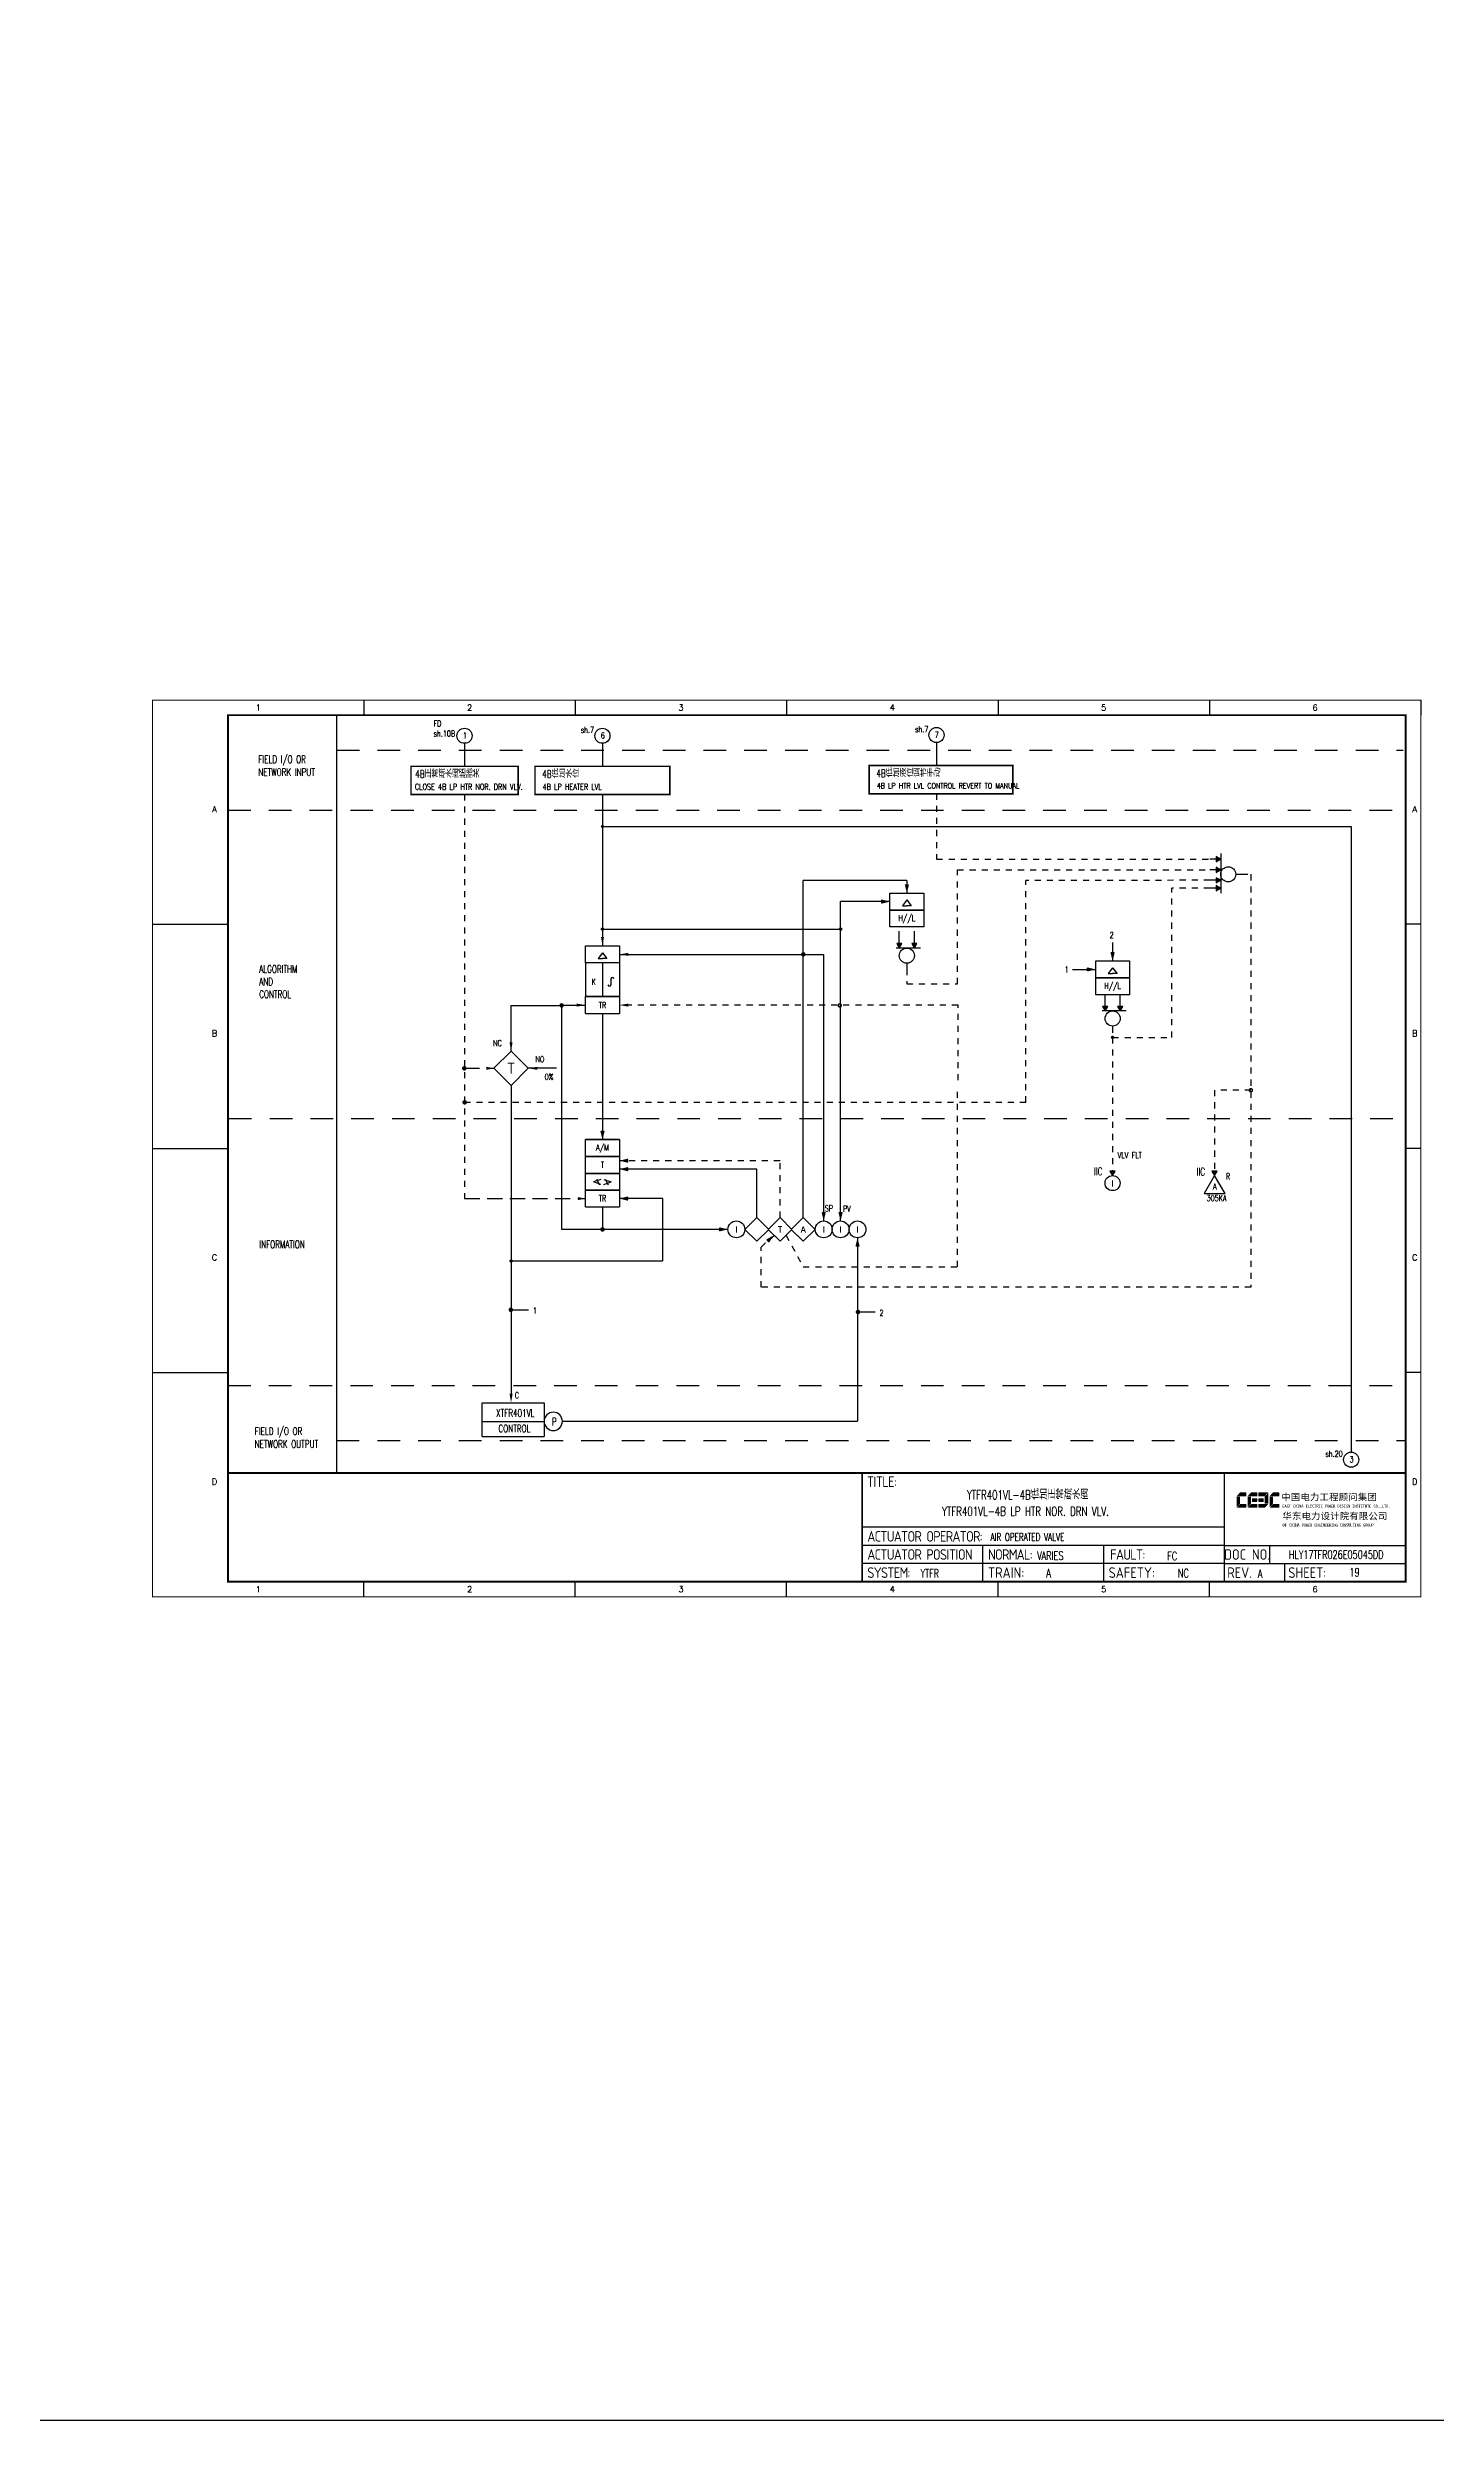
# Model space of a CAD drawing. Header units: millimetres. Extents: x 5560 to 16471, y 4607 to 8234.
# Drawn here: x 9218 to 9678, y 4607 to 5393 of the extents above; entities that cross this region are included whole.
import ezdxf
from ezdxf.enums import TextEntityAlignment as Align

# ---------------------------------------------------------------- set-up
doc = ezdxf.new("R2010")
doc.units = ezdxf.units.MM
for name, pattern in [('D2', [6, 2, -2, 2]), ('DASHED', [0.75, 0.5, -0.25]), ('JIS_02_0.7', [1.35, 0.75, -0.6])]:
    doc.linetypes.add(name, pattern=pattern)
for name, color, linetype in [('ALARM', 4, 'Continuous'), ('BLOCK', 7, 'Continuous'), ('BORDER', 1, 'Continuous'), ('DASH_2', 6, 'D2'), ('INSTRUMENT', 4, 'Continuous'), ('LINE_2', 6, 'Continuous'), ('MLINE', 6, 'Continuous'), ('TEXT', 7, 'Continuous'), ('TITLE', 1, 'Continuous'), ('TK', 7, 'Continuous'), ('图框_外框线', 7, 'Continuous'), ('图框_标题栏文字', 6, 'Continuous')]:
    doc.layers.add(name, color=color, linetype=linetype)
doc.styles.add('ecepdi', font='simhei.ttf', dxfattribs={"width": 0.9})
doc.styles.get("Standard").update_dxf_attribs({"font": 'romans.shx', "width": 0.7, "bigfont": '@0hztxta.shx'})
doc.styles.add('工程字', font='gbenor.shx', dxfattribs={"bigfont": 'gbcbig.shx'})

# ---------------------------------------------------------------- blocks, each defined once
blk = doc.blocks.new('USR16')
at = {"layer": 'MLINE', "color": 255}
blk.add_lwpolyline([(0, 0, 0, 2, 0), (0, 4, 1, 1, 0)], format="xyseb", dxfattribs=at)
blk = doc.blocks.new('*X86')
at = {"color": 0}
for p, q in [((207.5, 342.2), (207.6, 342.2)), ((207.5, 342), (207.5, 342)), ((207.5, 341.9), (207.5, 341.9)), ((207.6, 342.3), (207.7, 342.4)), ((207.6, 341.8), (207.9, 342.1)), ((207.6, 342), (207.7, 342.1)), ((207.6, 342.1), (207.6, 342.1)), ((207.6, 341.8), (207.6, 341.8)), ((207.6, 341.7), (207.6, 341.7)), ((207.7, 341.6), (207.9, 341.8)), ((207.7, 341.8), (207.8, 341.8)), ((207.8, 342.4), (207.8, 342.5)), ((207.8, 342.3), (207.9, 342.4)), ((207.8, 341.6), (207.8, 341.6)), ((207.9, 342.4), (208, 342.5)), ((207.9, 342.3), (207.9, 342.3)), ((207.9, 342.1), (208, 342.2)), ((207.9, 342), (207.9, 342)), ((207.9, 341.8), (208, 341.9)), ((207.9, 341.7), (208, 341.8)), ((207.9, 341.5), (207.9, 341.6)), ((208, 342.4), (208.1, 342.5)), ((208, 342.1), (208.1, 342.2)), ((208, 341.5), (208, 341.6)), ((208.1, 342.3), (208.2, 342.4)), ((208.1, 342), (208.2, 342.1)), ((208.1, 341.9), (208.2, 342)), ((208.2, 342.4), (208.2, 342.4)), ((208.2, 342.2), (208.2, 342.3)), ((208.2, 341.8), (208.2, 341.8)), ((208.2, 341.6), (208.4, 341.8)), ((208.2, 341.7), (208.2, 341.7)), ((208.2, 341.5), (208.2, 341.6)), ((208.3, 342.4), (208.3, 342.4)), ((208.3, 342.1), (208.4, 342.2)), ((208.3, 341.8), (208.4, 342)), ((208.4, 342.3), (208.4, 342.3)), ((208.5, 342.1), (208.5, 342.1)), ((208.5, 342), (208.5, 342)), ((208.5, 341.8), (208.5, 341.8))]:
    blk.add_line(p, q, dxfattribs=at)
blk = doc.blocks.new('*X85')
at = {"color": 0}
for p, q in [((207.5, 342.2), (207.6, 342.2)), ((207.5, 341.9), (207.6, 341.9)), ((207.5, 341.8), (208.5, 341.8)), ((207.6, 342.3), (208.4, 342.3)), ((207.6, 342.1), (207.6, 342.1)), ((207.6, 341.7), (207.6, 341.7)), ((207.7, 342.4), (207.9, 342.4)), ((207.7, 341.6), (207.9, 341.6)), ((207.8, 342.1), (207.9, 342.1)), ((207.9, 342.2), (208.2, 342.2)), ((207.9, 341.9), (208.2, 341.9)), ((208.2, 342.4), (208.3, 342.4)), ((208.2, 341.7), (208.4, 341.7)), ((208.2, 341.6), (208.3, 341.6)), ((208.4, 342.2), (208.5, 342.2)), ((208.4, 341.9), (208.5, 341.9))]:
    blk.add_line(p, q, dxfattribs=at)
blk = doc.blocks.new('*X84')
at = {"color": 0}
for p, q in [((207.5, 342), (207.625, 342)), ((207.9, 342), (208.175, 342)), ((208.45, 342), (208.5, 342))]:
    blk.add_line(p, q, dxfattribs=at)
blk = doc.blocks.new('*X83')
at = {"color": 0}
for p, q in [((207.625, 341.75), (207.625, 341.825)), ((207.825, 342.375), (207.9, 342.375))]:
    blk.add_line(p, q, dxfattribs=at)
blk = doc.blocks.new('*X82')
at = {"color": 0}
for p, q in [((207.5, 342.1), (207.6, 342.1)), ((207.5, 341.8), (207.6, 341.8)), ((207.6, 342.1), (207.6, 342.3)), ((207.6, 342.1), (207.8, 342.1)), ((207.6, 341.8), (207.6, 342)), ((207.6, 341.8), (207.8, 341.8)), ((207.6, 341.7), (207.6, 341.8)), ((207.7, 342.4), (207.8, 342.4)), ((207.8, 341.6), (207.8, 341.6)), ((207.9, 342.4), (207.9, 342.5)), ((207.9, 342.4), (208.1, 342.4)), ((207.9, 342.1), (207.9, 342.3)), ((207.9, 342.1), (208.1, 342.1)), ((207.9, 341.8), (207.9, 342)), ((207.9, 341.8), (208.1, 341.8)), ((207.9, 341.6), (207.9, 341.8)), ((207.9, 341.6), (208.1, 341.6)), ((208.2, 342.4), (208.2, 342.5)), ((208.2, 342.4), (208.3, 342.4)), ((208.2, 342.1), (208.2, 342.3)), ((208.2, 342.1), (208.4, 342.1)), ((208.2, 341.8), (208.2, 342)), ((208.2, 341.8), (208.4, 341.8)), ((208.2, 341.6), (208.2, 341.8)), ((208.2, 341.6), (208.2, 341.6)), ((208.4, 342.1), (208.4, 342.2)), ((208.4, 342.1), (208.5, 342.1)), ((208.4, 341.8), (208.4, 342)), ((208.4, 341.8), (208.5, 341.8))]:
    blk.add_line(p, q, dxfattribs=at)
blk = doc.blocks.new('USR06')
at = {"layer": 'MLINE'}
blk.add_circle((0, 0), 0.5, dxfattribs=at)
for name in ['*X86', '*X82', '*X85', '*X84', '*X83']:
    blk.add_blockref(name, (-208, -342), dxfattribs=at)
blk = doc.blocks.new('ARROW')
at = {"layer": 'DASH_2'}
blk.add_blockref('USR16', (0, 0), dxfattribs=at)
blk = doc.blocks.new('DOT')
at = {"const_width": 0.5}
blk.add_lwpolyline([(-0.25, 0, 1), (0.25, 0, 1)], format="xyb", close=True, dxfattribs=at)
blk = doc.blocks.new('INS00')
at = {"layer": 'INSTRUMENT', "color": 0}
blk.add_lwpolyline([(6, 0, 1), (-6, 0, 1)], format="xyb", close=True, dxfattribs=at)
at = {"layer": 'INSTRUMENT', "flags": 1}
for tag, p in [('INSNAM', (0, 9)), ('INSDGN', (0, -9)), ('INSSUP', (0, -15)), ('INSTYP', (0, -12)), ('INSMAN', (0, -18)), ('INSREM', (0, -21))]:
    blk.add_attdef(tag, text='', height=3, dxfattribs=at).set_placement(p, align=Align.TOP_CENTER)
at = {"layer": 'INSTRUMENT', "width": 0.7}
for tag, p in [('INSIDE', (0, 2)), ('INSSYS', (0, -2))]:
    blk.add_attdef(tag, text='', height=2.5, dxfattribs=at).set_placement(p, align=Align.MIDDLE)
for tag, p in [('INSHH', (6, 3.5)), ('INSL', (6, -3)), ('INSLL', (6, -6))]:
    blk.add_attdef(tag, p, '', height=2.5, dxfattribs=at)
at = {"layer": 'INSTRUMENT', "linetype": 'DASHED', "width": 0.7}
blk.add_attdef('INSH', (6, 0.5), '', height=2.5, dxfattribs=at)
blk = doc.blocks.new('huo')
at = {"layer": 'BORDER'}
for points in [[(-72.15, 909.27), (-73.65, 910.13), (-73.65, 908.4)], [(-72.15, 904.27), (-73.65, 905.13), (-73.65, 903.4)]]:
    blk.add_hatch(color=256, dxfattribs=at).paths.add_polyline_path(points)
for p, q in [((-72.15, 909.27), (-75.75, 909.27)), ((-72.15, 904.27), (-75.75, 904.27)), ((-72.15, 911.28), (-72.15, 903.28)), ((-67.15, 906.77), (-65.15, 906.77))]:
    blk.add_line(p, q, dxfattribs=at)
for points in [[(-72.15, 909.27), (-73.65, 910.13), (-73.65, 908.4)], [(-72.15, 904.27), (-73.65, 905.13), (-73.65, 903.4)]]:
    blk.add_lwpolyline(points, close=True, dxfattribs=at)
blk.add_circle((-69.65, 906.77), 2.5, dxfattribs=at)
blk = doc.blocks.new('A$C1E0003F3')
h = blk.add_hatch(color=152)
edge = h.paths.add_edge_path()
edge.add_ellipse((5.15, 4.41), major_axis=(0, 0.211), ratio=0.769231, start_angle=-90, end_angle=0)
edge.add_line((5.15, 4.62), (3.22, 4.62))
edge.add_line((3.22, 4.62), (2.09, 3.35))
edge.add_line((2.09, 3.35), (5.32, 3.35))
edge.add_line((5.32, 3.35), (5.32, 4.41))
h.paths.add_polyline_path([(3.22, 3.23), (2.09, 3.23), (2.09, -0.36), (3.22, 0.91)])
edge = h.paths.add_edge_path()
edge.add_line((5.32, 0.81), (3.27, 0.81))
edge.add_line((3.27, 0.81), (2.13, -0.46))
edge.add_line((2.13, -0.46), (5.15, -0.46))
edge.add_ellipse((5.15, -0.25), major_axis=(0, 0.211), ratio=0.769231, start_angle=180, end_angle=270)
edge.add_line((5.32, -0.25), (5.32, 0.81))
h = blk.add_hatch(color=152)
edge = h.paths.add_edge_path()
edge.add_ellipse((8.78, 4.41), major_axis=(0, 0.211), ratio=0.769231, start_angle=-90, end_angle=0)
edge.add_line((8.78, 4.62), (6.84, 4.62))
edge.add_line((6.84, 4.62), (5.71, 3.35))
edge.add_line((5.71, 3.35), (8.94, 3.35))
edge.add_line((8.94, 3.35), (8.94, 4.41))
h.paths.add_polyline_path([(6.84, 3.23), (5.71, 3.23), (5.71, -0.36), (6.84, 0.91)])
edge = h.paths.add_edge_path()
edge.add_ellipse((8.78, 2.49), major_axis=(0, 0.211), ratio=0.769231, start_angle=-90, end_angle=0)
edge.add_line((8.78, 2.7), (7.22, 2.7))
edge.add_line((7.22, 2.7), (7.22, 1.44))
edge.add_line((7.22, 1.44), (8.78, 1.44))
edge.add_ellipse((8.78, 1.65), major_axis=(0, 0.211), ratio=0.769231, start_angle=180, end_angle=270)
edge.add_line((8.94, 1.65), (8.94, 2.49))
edge = h.paths.add_edge_path()
edge.add_line((8.94, 0.81), (6.89, 0.81))
edge.add_line((6.89, 0.81), (5.75, -0.46))
edge.add_line((5.75, -0.46), (8.78, -0.46))
edge.add_ellipse((8.78, -0.25), major_axis=(0, 0.211), ratio=0.769231, start_angle=180, end_angle=270)
edge.add_line((8.94, -0.25), (8.94, 0.81))
h = blk.add_hatch(color=1)
edge = h.paths.add_edge_path()
edge.add_line((12.48, 4.62), (9.46, 4.62))
edge.add_ellipse((9.46, 4.41), major_axis=(0, 0.211), ratio=0.769231, start_angle=0, end_angle=90)
edge.add_line((9.3, 4.41), (9.3, 3.35))
edge.add_line((9.3, 3.35), (11.35, 3.35))
edge.add_line((11.35, 3.35), (12.48, 4.62))
h.paths.add_polyline_path([(12.57, 4.56), (11.38, 3.23), (11.38, 0.93), (12.57, 0.93)])
edge = h.paths.add_edge_path()
edge.add_line((11.03, 2.7), (9.46, 2.7))
edge.add_ellipse((9.46, 2.49), major_axis=(0, 0.211), ratio=0.769231, start_angle=0, end_angle=90)
edge.add_line((9.3, 2.49), (9.3, 1.65))
edge.add_ellipse((9.46, 1.65), major_axis=(0, 0.211), ratio=0.769231, start_angle=90, end_angle=180)
edge.add_line((9.46, 1.44), (11.03, 1.44))
edge.add_line((11.03, 1.44), (11.03, 2.7))
h = blk.add_hatch(color=1)
edge = h.paths.add_edge_path()
edge.add_line((12.58, 0.79), (9.3, 0.79))
edge.add_line((9.3, 0.79), (9.3, -0.27))
edge.add_ellipse((9.46, -0.27), major_axis=(0, 0.211), ratio=0.769231, start_angle=90, end_angle=180)
edge.add_line((9.46, -0.48), (11.43, -0.48))
edge.add_line((11.43, -0.48), (12.58, 0.79))
h = blk.add_hatch(color=152)
edge = h.paths.add_edge_path()
edge.add_ellipse((16.11, 4.41), major_axis=(0, 0.211), ratio=0.769231, start_angle=-90, end_angle=0)
edge.add_line((16.11, 4.62), (14.14, 4.62))
edge.add_line((14.14, 4.62), (13, 3.35))
edge.add_line((13, 3.35), (16.27, 3.35))
edge.add_line((16.27, 3.35), (16.27, 4.41))
h.paths.add_polyline_path([(14.14, 3.23), (13, 3.23), (13, -0.36), (14.14, 0.91)])
edge = h.paths.add_edge_path()
edge.add_line((16.27, 0.81), (14.18, 0.81))
edge.add_line((14.18, 0.81), (13.04, -0.46))
edge.add_line((13.04, -0.46), (16.03, -0.46))
edge.add_ellipse((16.03, -0.15), major_axis=(0, 0.316), ratio=0.769231, start_angle=180, end_angle=270)
edge.add_line((16.27, -0.15), (16.27, 0.81))
at = {"layer": 'TITLE', "color": 7, "style": 'ecepdi'}
for s, p in [('中', (16.92, 1.94)), ('国', (20.09, 2)), ('电', (23.25, 1.99)), ('力', (26.39, 1.96)), ('工', (29.53, 1.95)), ('程', (32.71, 1.98)), ('顾', (35.9, 1.98)), ('问', (39.09, 1.94)), ('集', (42.26, 1.98)), ('团', (45.42, 2.01)), ('华', (17.24, -4.31)), ('东', (20.45, -4.29)), ('电', (23.62, -4.35)), ('力', (26.75, -4.32)), ('设', (29.92, -4.3)), ('计', (33.05, -4.31)), ('院', (36.26, -4.29)), ('有', (39.41, -4.29)), ('限', (42.57, -4.32)), ('公', (45.78, -4.38)), ('司', (48.91, -4.35))]:
    blk.add_text(s, height=2.2, dxfattribs=at).set_placement(p)
at = {"layer": 'TITLE', "color": 7, "style": 'ecepdi', "width": 0.975}
for s, p in [('E', (17.58, 0.02)), ('A', (18.29, 0.03)), ('S', (19, 0.03)), ('T', (19.7, 0.03)), ('C', (21.1, 0.09)), ('H', (21.77, 0.09)), ('I', (22.46, 0.09)), ('N', (23.17, 0.1)), ('A', (23.86, 0.1)), ('E', (25.35, 0.09)), ('L', (26.05, 0.11)), ('E', (26.76, 0.1)), ('C', (27.46, 0.12)), ('T', (28.18, 0.11)), ('R', (28.87, 0.1)), ('I', (29.57, 0.11)), ('C', (30.28, 0.1)), ('P', (31.64, 0.09)), ('O', (32.32, 0.08)), ('W', (33.03, 0.08)), ('E', (33.72, 0.08)), ('R', (34.42, 0.09)), ('D', (35.81, 0.1)), ('E', (36.52, 0.1)), ('S', (37.2, 0.1)), ('I', (37.91, 0.09)), ('G', (38.68, 0.11)), ('N', (39.38, 0.09)), ('I', (40.72, 0.07)), ('N', (41.43, 0.08)), ('S', (42.14, 0.08)), ('T', (42.83, 0.08)), ('I', (43.52, 0.09)), ('T', (44.22, 0.07)), ('U', (44.93, 0.07)), ('T', (45.63, 0.08)), ('E', (46.34, 0.09)), ('C', (47.76, 0.11)), ('O', (48.48, 0.1)), ('L', (50.56, 0.1)), ('T', (51.27, 0.1)), ('D', (51.96, 0.1)), ('O', (17.67, -6.18)), ('OF', (18.01, -6.2)), ('F', (18.37, -6.2)), ('C', (19.8, -6.19)), ('H', (20.47, -6.19)), ('I', (21.15, -6.19)), ('N', (21.87, -6.18)), ('A', (22.56, -6.18)), ('P', (23.98, -6.2)), ('O', (24.66, -6.21)), ('W', (25.36, -6.21)), ('E', (26.06, -6.21)), ('R', (26.75, -6.2)), ('E', (28.19, -6.24)), ('N', (28.91, -6.27)), ('G', (29.62, -6.26)), ('I', (30.32, -6.27)), ('N', (31.02, -6.27)), ('E', (31.7, -6.28)), ('E', (32.41, -6.27)), ('R', (33.1, -6.24)), ('I', (33.81, -6.24)), ('N', (34.51, -6.26)), ('G', (35.2, -6.24)), ('C', (36.61, -6.19)), ('O', (37.3, -6.21)), ('N', (38, -6.2)), ('S', (38.71, -6.21)), ('U', (39.41, -6.18)), ('L', (40.11, -6.18)), ('T', (40.81, -6.19)), ('I', (41.51, -6.21)), ('N', (42.2, -6.21)), ('G', (42.91, -6.17)), ('G', (44.29, -6.2)), ('R', (45, -6.21)), ('O', (45.69, -6.22)), ('U', (46.39, -6.2)), ('P', (47.1, -6.23)), ('.', (49.23, 0.1)), (',', (49.87, 0.1)), ('.', (52.72, 0.11))]:
    blk.add_text(s, height=1, dxfattribs=at).set_placement(p, align=Align.MIDDLE_CENTER)
blk = doc.blocks.new('A$C4C92442A')
at = {"color": 4}
blk.add_line((60.97, 292.06), (60.97, 41.06), dxfattribs=at)
for p, q in [((70, 297), (70, 292)), ((140, 297), (140, 292)), ((210, 297), (210, 292)), ((280, 297), (280, 292)), ((350, 297), (350, 292)), ((420, 297), (420, 292)), ((0, 222.75), (25, 222.75)), ((420, 222.75), (415, 222.75)), ((0, 148.5), (25, 148.5)), ((420, 148.5), (415, 148.5)), ((0, 74.25), (25, 74.25)), ((420, 74.25), (415, 74.25)), ((70, 0), (70, 5)), ((140, 0), (140, 5)), ((210, 0), (210, 5)), ((280, 0), (280, 5)), ((350, 0), (350, 5))]:
    blk.add_line(p, q)
at = {"layer": 'MLINE', "color": 4}
blk.add_line((60.97, 292), (60.97, 41.47), dxfattribs=at)
at = {"layer": 'MLINE', "color": 4, "linetype": 'JIS_02_0.7', "ltscale": 10}
for p, q in [((60.98, 280.37), (414.21, 280.37)), ((25, 260.5), (415, 260.5)), ((25.3, 158.43), (414.81, 158.43)), ((25, 69.96), (415, 69.96)), ((60.97, 51.77), (415.31, 51.77))]:
    blk.add_line(p, q, dxfattribs=at)
at = {"layer": '图框_外框线'}
for p, q in [((355, 5), (355, 41)), ((355, 23), (235, 23)), ((355, 17), (235, 17)), ((275, 11), (275, 17)), ((315, 11), (315, 17)), ((355, 17), (415, 17)), ((370, 11), (370, 17)), ((355, 11), (235, 11)), ((355, 11), (235, 11)), ((275, 5), (275, 11)), ((315, 5), (315, 11)), ((355, 11), (415, 11)), ((375, 5), (375, 11))]:
    blk.add_line(p, q, dxfattribs=at)
for points, const_width in [([(0, 0), (420, 0), (420, 297), (0, 297)], 0.3), ([(25, 5), (415, 5), (415, 292), (25, 292)], 0.6)]:
    blk.add_lwpolyline(points, close=True, dxfattribs=dict(at, const_width=const_width))
at = {"layer": '图框_外框线', "const_width": 0.6}
blk.add_lwpolyline([(235, 41), (25, 41)], dxfattribs=at)
at = {"layer": '图框_外框线'}
blk.add_lwpolyline([(415, 41, 0.6, 0.6, 0), (235, 41, 0.6, 0.6, 0), (235, 5, 0, 0, 0)], format="xyseb", dxfattribs=at)
blk.add_blockref('A$C1E0003F3', (356.94, 29.95))
at = {"layer": 'MLINE', "color": 4, "char_height": 2.5, "width": 31.8959, "attachment_point": 1}
for s, insert in [('FIELD I/O OR', (35.03, 278.64)), ('NETWORK INPUT', (35.03, 274.39)), ('ALGORITHM\\PAND\\PCONTROL', (35.32, 209.16)), ('INFORMATION', (35.35, 117.98)), ('FIELD I/O OR', (33.84, 56.09)), ('NETWORK OUTPUT', (33.84, 51.84))]:
    blk.add_mtext(s, dxfattribs=dict(at, insert=insert))
at = {"layer": 'TK', "color": 3}
for s, p in [('1', (35, 294.5)), ('2', (105, 294.5)), ('3', (175, 294.5)), ('4', (245, 294.5)), ('5', (315, 294.5)), ('6', (385, 294.5)), ('1', (35, 2.5)), ('2', (105, 2.5)), ('3', (175, 2.5)), ('4', (245, 2.5)), ('5', (315, 2.5)), ('6', (385, 2.5))]:
    blk.add_text(s, height=2, dxfattribs=at).set_placement(p, align=Align.MIDDLE)
for s, p in [('A', (20.5, 259.88)), ('A', (418, 259.88)), ('B', (20.5, 185.62)), ('B', (418, 185.62)), ('C', (20.5, 111.38)), ('C', (418, 111.38)), ('D', (20.5, 37.12)), ('D', (418, 37.12))]:
    blk.add_text(s, height=2, dxfattribs=at).set_placement(p, align=Align.CENTER)
at = {"layer": '图框_标题栏文字', "char_height": 3.5, "style": '工程字'}
for s, insert, width, attachment_point in [('{\\T0.9; TITLE:}', (234.86, 38.09), 14.2249, 4), ('{\\T0.9; ACTUATOR OPERATOR:}', (235, 20), 40, 4), ('{\\T0.9; ACTUATOR POSITION}', (235, 14), 45, 4), ('{\\T0.9; NORMAL:}', (275, 14), 18.2557, 4), ('{\\T0.9; FAULT:}', (315.44, 14), 15, 4), ('DOC NO.', (362.5, 14), 15, 5), ('{\\T0.9; SYSTEM:}', (235, 8), 17.9526, 4), ('{\\T0.9; }TRAIN: ', (275, 8), 17.6638, 4), ('SAFETY:', (324.3, 8), 22.3993, 5), ('REV.', (360, 8), 10, 5), ('SHEET:', (382.42, 8), 20, 5)]:
    blk.add_mtext(s, dxfattribs=dict(at, insert=insert, width=width, attachment_point=attachment_point))

msp = doc.modelspace()

# ---------------------------------------------------------------- hatches: boundary and pattern name
h = msp.add_hatch(color=0)
edge = h.paths.add_edge_path()
edge.add_arc((9401.31, 5134.9), 0.55, 0, 360)
h = msp.add_hatch(color=0)
edge = h.paths.add_edge_path()
edge.add_arc((9401.31, 5100.89), 0.55, 0, 360)
h = msp.add_hatch(color=0)
edge = h.paths.add_edge_path()
edge.add_arc((9480.23, 5100.93), 0.55, 0, 360)
for points in [[(9570.25, 5019.28), (9571.11, 5020.78), (9569.38, 5020.78)], [(9604.04, 5019.28), (9604.91, 5020.78), (9603.18, 5020.78)]]:
    msp.add_hatch(color=256).paths.add_polyline_path(points)
at = {"layer": 'BORDER'}
for points in [[(9606.06, 5124.07), (9604.56, 5124.94), (9604.56, 5123.21)], [(9606.06, 5120.57), (9604.56, 5121.44), (9604.56, 5119.71)], [(9606.06, 5117.07), (9604.56, 5117.94), (9604.56, 5116.2)], [(9606.06, 5114.47), (9604.56, 5115.34), (9604.56, 5113.6)]]:
    msp.add_hatch(color=256, dxfattribs=at).paths.add_polyline_path(points)

# ---------------------------------------------------------------- linework, layer by layer
at = {"color": 0}
for p, q in [((9355.66, 5162.43), (9355.66, 5154.83)), ((9401.32, 5162.43), (9401.32, 5154.83)), ((9511.97, 5162.68), (9511.97, 5155.08)), ((9423.66, 5145.49), (9423.66, 5154.83)), ((9537.22, 5145.74), (9537.22, 5155.08)), ((9373.41, 5145.49), (9337.91, 5145.49)), ((9423.66, 5145.49), (9378.98, 5145.49)), ((9537.22, 5145.74), (9489.63, 5145.74)), ((9401.42, 5134.88), (9649.31, 5134.88)), ((9649.31, 5134.88), (9649.31, 4927.67)), ((9371.04, 5060.45), (9371.04, 5075.63)), ((9371.04, 5075.63), (9387.78, 5075.63)), ((9387.78, 5075.63), (9387.78, 5001.45)), ((9361.47, 4937.85), (9381.98, 4937.85)), ((9361.47, 4932.86), (9381.98, 4932.86))]:
    msp.add_line(p, q, dxfattribs=at)
at = {"color": 0, "linetype": 'DASHED', "ltscale": 10}
for p, q in [((9355.57, 5054.8), (9365.38, 5054.8)), ((9355.66, 5011.64), (9395.7, 5011.64))]:
    msp.add_line(p, q, dxfattribs=at)
at = {"linetype": 'D2'}
for p, q in [((9616.06, 5047.53), (9604.04, 5047.53)), ((9604.04, 5047.53), (9604.04, 5020.78))]:
    msp.add_line(p, q, dxfattribs=at)
for p, q in [((9421.26, 5011.65), (9406.92, 5011.65)), ((9421.26, 4991.01), (9421.26, 5011.65)), ((9371.04, 4991.01), (9421.26, 4991.01))]:
    msp.add_line(p, q)
for points in [[(7160.94, 8068.2), (15336.96, 8068.2), (15336.96, 4606.91), (7160.94, 4606.91)], [(9570.25, 5019.28), (9571.11, 5020.78), (9569.38, 5020.78)], [(9604.04, 5019.28), (9604.91, 5020.78), (9603.18, 5020.78)]]:
    msp.add_lwpolyline(points, close=True)
at = {"color": 0, "const_width": 0.5}
for points in [[(9337.91, 5154.83), (9373.41, 5154.83), (9373.41, 5145.49), (9337.91, 5145.49), (9337.91, 5154.83)], [(9378.98, 5154.83), (9423.66, 5154.83), (9423.66, 5145.49), (9378.98, 5145.49), (9378.98, 5154.83)], [(9489.63, 5155.08), (9537.22, 5155.08), (9537.22, 5145.74), (9489.63, 5145.74), (9489.63, 5155.08)]]:
    msp.add_lwpolyline(points, dxfattribs=at)
at = {"const_width": 0.5}
for points in [[(9467.32, 5092.53, 1), (9468.32, 5092.53, 1)], [(9387.28, 5075.63, 1), (9388.28, 5075.63, 1)], [(9479.39, 5075.63, 1), (9480.39, 5075.63, 1)], [(9355.07, 5054.8, 1), (9356.07, 5054.8, 1)], [(9615.56, 5047.53, 1), (9616.56, 5047.53, 1)], [(9355.16, 5043.52, 1), (9356.16, 5043.52, 1)], [(9400.82, 5001.45, 1), (9401.82, 5001.45, 1)], [(9370.47, 4974.83, 1), (9371.47, 4974.83, 1)], [(9485.45, 4974.09, 1), (9486.45, 4974.09, 1)]]:
    msp.add_lwpolyline(points, format="xyb", close=True, dxfattribs=at)
at = {"color": 1}
msp.add_lwpolyline([(9607.51, 5013.28), (9604.04, 5019.28), (9600.58, 5013.28)], close=True, dxfattribs=at)
at = {"color": 0}
msp.add_lwpolyline([(9361.47, 4932.86), (9361.47, 4943.97), (9381.98, 4943.97), (9381.98, 4932.86)], dxfattribs=at)
at = {"color": 1}
for centre in [(9355.63, 5164.94), (9401.29, 5164.94), (9511.94, 5165.19), (9649.27, 4925.16)]:
    msp.add_circle(centre, 2.5, dxfattribs=at)
msp.add_circle((9570.25, 5016.78), 2.5)
at = {"layer": 'ALARM', "color": 0}
for points in [[(9371.04, 5049.14), (9365.38, 5054.8), (9371.04, 5060.45), (9376.7, 5054.8)], [(9452.42, 4997.49), (9448.46, 5001.45), (9452.42, 5005.41), (9456.38, 5001.45)], [(9460.12, 4997.49), (9456.16, 5001.45), (9460.12, 5005.41), (9464.08, 5001.45)], [(9467.82, 4997.49), (9463.86, 5001.45), (9467.82, 5005.41), (9471.78, 5001.45)]]:
    msp.add_lwpolyline(points, close=True, dxfattribs=at)
at = {"layer": 'BLOCK', "color": 0}
for p, q in [((9496.52, 5112.83), (9507.72, 5112.83)), ((9496.52, 5107.23), (9496.52, 5112.83)), ((9507.72, 5112.83), (9507.72, 5107.23)), ((9507.72, 5107.23), (9496.52, 5107.23)), ((9496.52, 5107.23), (9507.72, 5107.23)), ((9496.52, 5101.63), (9496.52, 5107.23)), ((9507.72, 5101.63), (9496.52, 5101.63)), ((9507.72, 5107.23), (9507.72, 5101.63)), ((9395.72, 5095.33), (9406.92, 5095.33)), ((9395.72, 5089.73), (9395.72, 5095.33)), ((9406.92, 5095.33), (9406.92, 5089.73)), ((9406.92, 5089.73), (9395.72, 5089.73)), ((9564.66, 5090.36), (9575.86, 5090.36)), ((9564.66, 5084.76), (9564.66, 5090.36)), ((9575.86, 5090.36), (9575.86, 5084.76)), ((9395.72, 5078.53), (9406.92, 5078.53)), ((9406.92, 5078.53), (9395.72, 5078.53)), ((9395.72, 5072.93), (9395.72, 5078.53)), ((9406.92, 5078.53), (9406.92, 5072.93)), ((9575.86, 5084.76), (9564.66, 5084.76)), ((9564.66, 5084.76), (9575.86, 5084.76)), ((9564.66, 5079.16), (9564.66, 5084.76)), ((9575.86, 5079.16), (9564.66, 5079.16)), ((9575.86, 5084.76), (9575.86, 5079.16)), ((9395.72, 5031.19), (9406.92, 5031.19)), ((9395.72, 5031.19), (9406.92, 5031.19)), ((9406.92, 5031.19), (9395.72, 5031.19)), ((9395.72, 5025.59), (9395.72, 5031.19)), ((9406.92, 5031.19), (9406.92, 5025.59)), ((9395.72, 5025.59), (9406.92, 5025.59)), ((9406.92, 5025.59), (9395.72, 5025.59)), ((9395.72, 5025.59), (9406.92, 5025.59)), ((9395.72, 5019.99), (9395.72, 5025.59)), ((9406.92, 5025.59), (9406.92, 5019.99)), ((9395.72, 5019.99), (9406.92, 5019.99)), ((9395.72, 5019.99), (9406.92, 5019.99)), ((9406.92, 5019.99), (9395.72, 5019.99)), ((9395.72, 5014.39), (9395.72, 5019.99)), ((9395.72, 5008.93), (9395.72, 5019.99)), ((9406.92, 5019.99), (9406.92, 5014.39)), ((9406.92, 5019.99), (9406.92, 5008.93)), ((9406.92, 5014.39), (9395.72, 5014.39)), ((9395.72, 5014.39), (9406.92, 5014.39)), ((9395.72, 5008.93), (9406.92, 5008.93))]:
    msp.add_line(p, q, dxfattribs=at)
at = {"layer": 'BORDER'}
for p, q in [((9606.06, 5126), (9606.06, 5112.79)), ((9606.06, 5124.07), (9602.47, 5124.07)), ((9606.06, 5120.57), (9602.47, 5120.57)), ((9606.06, 5117.07), (9602.47, 5117.07)), ((9611.06, 5119.05), (9613.06, 5119.05)), ((9606.06, 5114.47), (9602.47, 5114.47))]:
    msp.add_line(p, q, dxfattribs=at)
for points in [[(9606.06, 5124.07), (9604.56, 5124.94), (9604.56, 5123.21)], [(9606.06, 5120.57), (9604.56, 5121.44), (9604.56, 5119.71)], [(9606.06, 5117.07), (9604.56, 5117.94), (9604.56, 5116.2)], [(9606.06, 5114.47), (9604.56, 5115.34), (9604.56, 5113.6)]]:
    msp.add_lwpolyline(points, close=True, dxfattribs=at)
msp.add_circle((9608.56, 5119.05), 2.5, dxfattribs=at)
at = {"layer": 'DASH_2', "color": 0}
for p, q in [((9355.66, 5145.49), (9355.66, 5011.64)), ((9511.97, 5145.74), (9511.97, 5124.06)), ((9511.97, 5124.06), (9602.47, 5124.07)), ((9518.92, 5120.53), (9602.47, 5120.57)), ((9518.92, 5082.73), (9518.92, 5120.53)), ((9602.47, 5117.07), (9541.57, 5117.03)), ((9541.57, 5043.52), (9541.57, 5117.03)), ((9613.06, 5119.05), (9616.06, 5119.05)), ((9616.06, 5119.05), (9616.06, 4982.31)), ((9589.89, 5065.04), (9589.89, 5114.47)), ((9602.47, 5114.47), (9589.89, 5114.47)), ((9499.62, 5098.22), (9499.62, 5101.63)), ((9504.62, 5098.22), (9504.62, 5101.63)), ((9502.12, 5087.63), (9502.12, 5082.73)), ((9502.12, 5082.73), (9518.92, 5082.73)), ((9567.76, 5077.39), (9567.76, 5079.16)), ((9572.76, 5077.39), (9572.76, 5079.16)), ((9519.06, 5075.73), (9406.92, 5075.73)), ((9519.06, 5050.83), (9519.06, 5075.73)), ((9570.25, 5065.05), (9570.25, 5020.78)), ((9570.26, 5068.55), (9570.26, 5065.04)), ((9570.26, 5065.04), (9589.89, 5065.04)), ((9518.92, 4989.03), (9518.92, 5048.45)), ((9541.57, 5043.52), (9355.66, 5043.52)), ((9460.12, 5024.19), (9406.92, 5024.19)), ((9460.12, 5005.41), (9460.12, 5024.19)), ((9453.82, 4995.61), (9458.14, 4999.47)), ((9462.1, 4999.47), (9467.82, 4989.03)), ((9453.82, 4982.31), (9453.82, 4995.61)), ((9467.82, 4989.03), (9506.33, 4989.03)), ((9504.66, 4989.03), (9518.92, 4989.03)), ((9616.06, 4982.31), (9453.82, 4982.31))]:
    msp.add_line(p, q, dxfattribs=at)
for points in [[(9493.57, 5110.03, 1, 0, 0), (9496.52, 5110.03, 0, 0, 0)], [(9502.12, 5115.78, 1, 0, 0), (9502.12, 5112.83, 0, 0, 0)], [(9401.32, 5098.28, 1, 0, 0), (9401.32, 5095.33, 0, 0, 0)], [(9570.26, 5093.31, 1, 0, 0), (9570.26, 5090.36, 0, 0, 0)], [(9409.87, 5092.53, 1, 0, 0), (9406.92, 5092.53, 0, 0, 0)], [(9561.71, 5087.56, 1, 0, 0), (9564.66, 5087.56, 0, 0, 0)], [(9392.77, 5075.73, 1, 0, 0), (9395.72, 5075.73, 0, 0, 0)], [(9409.87, 5075.73, 1, 0, 0), (9406.92, 5075.73, 0, 0, 0)], [(9371.04, 5063.4, 1, 0, 0), (9371.04, 5060.45, 0, 0, 0)], [(9362.88, 5054.8, 1, 0, 0), (9365.38, 5054.8, 0, 0, 0)], [(9379.7, 5054.8, 1, 0, 0), (9376.7, 5054.8, 0, 0, 0)], [(9401.32, 5034.14, 1, 0, 0), (9401.32, 5031.19, 0, 0, 0)], [(9409.87, 5024.19, 1, 0, 0), (9406.92, 5024.19, 0, 0, 0)], [(9409.87, 5021.39, 1, 0, 0), (9406.92, 5021.39, 0, 0, 0)], [(9393.19, 5011.64, 1, 0, 0), (9395.7, 5011.64, 0, 0, 0)], [(9409.87, 5011.65, 1, 0, 0), (9406.92, 5011.65, 0, 0, 0)], [(9474.58, 5007.21, 1, 0, 0), (9474.58, 5004.25, 0, 0, 0)], [(9480.18, 5007.21, 1, 0, 0), (9480.18, 5004.25, 0, 0, 0)], [(9439.91, 5001.45, 1, 0, 0), (9442.86, 5001.45, 0, 0, 0)], [(9455.97, 4997.47, 1, 0, 0), (9458.14, 4999.47, 0, 0, 0)], [(9485.78, 4995.7, 1, 0, 0), (9485.78, 4998.65, 0, 0, 0)], [(9371.04, 4946.98, 1, 0, 0), (9371.04, 4944.03, 0, 0, 0)]]:
    msp.add_lwpolyline(points, format="xyseb", dxfattribs=at)
at = {"layer": 'INSTRUMENT', "color": 0}
for p, q in [((9502.12, 5110.59), (9500.65, 5108.63)), ((9502.12, 5110.59), (9503.59, 5108.63)), ((9500.65, 5108.63), (9502.12, 5108.63)), ((9503.59, 5108.63), (9502.12, 5108.63)), ((9395.72, 5089.73), (9395.72, 5078.53)), ((9401.32, 5093.09), (9399.85, 5091.13)), ((9399.85, 5091.13), (9401.32, 5091.13)), ((9401.32, 5093.09), (9402.79, 5091.13)), ((9402.79, 5091.13), (9401.32, 5091.13)), ((9401.32, 5089.73), (9401.32, 5078.53)), ((9406.92, 5089.73), (9406.92, 5078.53)), ((9570.26, 5088.12), (9568.79, 5086.16)), ((9568.79, 5086.16), (9570.26, 5086.16)), ((9570.26, 5088.12), (9571.73, 5086.16)), ((9571.73, 5086.16), (9570.26, 5086.16)), ((9404.12, 5084.41), (9404.12, 5082.45)), ((9395.72, 5072.93), (9406.92, 5072.93)), ((9400.79, 5017.97), (9398.34, 5017.15)), ((9400.79, 5016.34), (9398.34, 5017.15)), ((9399.32, 5018.13), (9400.3, 5016.17)), ((9401.77, 5017.97), (9404.22, 5017.15)), ((9401.77, 5016.34), (9404.22, 5017.15)), ((9402.26, 5018.13), (9403.24, 5016.17))]:
    msp.add_line(p, q, dxfattribs=at)
for points in [[(9452.42, 5003.17, 0, 0.49, 0), (9452.42, 5002.19, 0, 0, 0), (9452.42, 5001.21, 0, 0, 0)], [(9452.42, 4999.25, 0, 0.49, 0), (9452.42, 5000.23, 0, 0, 0), (9452.42, 5001.21, 0, 0, 0)]]:
    msp.add_lwpolyline(points, format="xyseb", dxfattribs=at)
for centre in [(9445.66, 5001.45), (9474.58, 5001.45), (9480.18, 5001.45), (9485.78, 5001.45)]:
    msp.add_circle(centre, 2.8, dxfattribs=at)
for centre, start, end in [((9403.63, 5082.45), 180, 0), ((9404.61, 5084.41), 0, 180)]:
    msp.add_arc(centre, 0.49, start, end, dxfattribs=at)
at = {"layer": 'MLINE', "color": 0}
for p, q in [((9401.32, 5145.49), (9401.32, 5095.33)), ((9467.82, 5005.41), (9467.82, 5117.03)), ((9502.12, 5117.03), (9467.82, 5117.03)), ((9502.12, 5117.03), (9502.12, 5112.83)), ((9480.18, 5004.25), (9480.18, 5110.03)), ((9496.52, 5110.03), (9480.18, 5110.03)), ((9401.32, 5100.93), (9466.42, 5100.93)), ((9466.42, 5100.93), (9480.18, 5100.93)), ((9570.26, 5096.52), (9570.26, 5090.36)), ((9406.92, 5092.53), (9474.58, 5092.53)), ((9474.58, 5004.25), (9474.58, 5092.53)), ((9556.99, 5087.56), (9564.66, 5087.56)), ((9387.8, 5075.73), (9395.72, 5075.73)), ((9401.32, 5072.93), (9401.32, 5031.19)), ((9386.05, 5054.8), (9376.7, 5054.8)), ((9371.04, 5049.14), (9371.04, 4946.98)), ((9452.42, 5021.39), (9406.92, 5021.39)), ((9452.42, 5005.41), (9452.42, 5021.39)), ((9401.32, 5008.93), (9401.32, 5001.45)), ((9401.32, 5001.45), (9387.78, 5001.45)), ((9442.86, 5001.45), (9401.32, 5001.45)), ((9485.78, 4998.65), (9485.78, 4937.92)), ((9370.97, 4974.83), (9376.78, 4974.83)), ((9485.78, 4974.09), (9491.58, 4974.09)), ((9388.03, 4937.92), (9485.78, 4937.92))]:
    msp.add_line(p, q, dxfattribs=at)

# ---------------------------------------------------------------- block references
at = {"rotation": 270}
for p in [(8595.35, 5022.47), (8663.5, 5001.64)]:
    msp.add_blockref('huo', p, dxfattribs=at)
at = {"layer": 'DASH_2', "color": 0, "xscale": 0.7000000000007276, "yscale": 0.7000000000007276, "zscale": 0.7}
for name, p in [('USR06', (9480.18, 5100.93)), ('USR06', (9467.82, 5092.53)), ('USR06', (9570.25, 5065.05)), ('USR16', (9480.18, 5004.25)), ('USR06', (9370.97, 4974.83)), ('DOT', (9485.78, 4974.09))]:
    msp.add_blockref(name, p, dxfattribs=at)
at = {"layer": 'DASH_2', "color": 0, "yscale": 0.7000000000007276, "zscale": 0.7}
for name, p, xscale, rotation in [('USR16', (9406.92, 5024.19), -0.7000000000007276, 270), ('USR16', (9406.92, 5024.19), 0.7000000000007276, 270), ('USR16', (9406.92, 5021.39), -0.7000000000007276, 270), ('USR16', (9406.92, 5021.39), 0.7000000000007276, 270), ('USR16', (9406.92, 5011.65), -0.7000000000007276, 270), ('USR16', (9406.92, 5011.65), 0.7000000000007276, 270), ('USR16', (9458.14, 4999.47), 0.6999999999984068, 130.9473435082727), ('ARROW', (9485.78, 4998.65), 0.7000000000007276, 180)]:
    msp.add_blockref(name, p, dxfattribs=dict(at, xscale=xscale, rotation=rotation))
at = {"layer": 'MLINE', "color": 255}
msp.add_blockref('A$C4C92442A', (9252.31, 4879.76), dxfattribs=at)
at = {"layer": 'MLINE', "color": 0, "xscale": 0.7000000000007276, "yscale": 0.7000000000007276, "zscale": 0.7, "rotation": 90}
for p in [(9496.52, 5110.03), (9564.66, 5087.56), (9442.86, 5001.45)]:
    msp.add_blockref('USR16', p, dxfattribs=at)
at = {"layer": 'MLINE', "color": 0, "yscale": 0.7000000000007276, "zscale": 0.7}
for name, p, xscale in [('USR16', (9502.12, 5112.83), 0.7000000000007276), ('USR06', (9401.32, 5100.93), 0.7000000000007276), ('USR16', (9570.26, 5090.36), 0.7000000000007276), ('USR06', (9387.78, 5075.63), 0.7000000000007276), ('USR06', (9355.57, 5054.8), 0.7000000000007276), ('USR16', (9401.32, 5031.19), 0.7000000000007276), ('USR16', (9474.58, 5004.25), -0.7000000000007276), ('USR06', (9401.32, 5001.45), 0.7000000000007276), ('USR06', (9371.05, 4990.98), 0.7000000000007276)]:
    msp.add_blockref(name, p, dxfattribs=dict(at, xscale=xscale))
at = {"layer": 'TEXT', "color": 0, "xscale": 0.5040000000008149, "yscale": 0.5040000000008149, "zscale": 0.504}
msp.add_blockref('INS00', (9385.01, 4937.85), dxfattribs=at)

# ---------------------------------------------------------------- texts
at = {"width": 0.7}
msp.add_text('I', height=2, dxfattribs=at).set_placement((9570.28, 5015.65), align=Align.CENTER)
at = {"color": 1, "width": 0.7}
msp.add_text('A', height=2, dxfattribs=at).set_placement((9604.13, 5014.65), align=Align.CENTER)
at = {"width": 0.7}
for s, p in [('YTFR401VL-4B低加正常疏水阀 ', (9522.01, 4912.02)), ('YTFR401VL-4B LP HTR NOR. DRN VLV. ', (9513.78, 4906.59))]:
    msp.add_text(s, height=3, dxfattribs=at).set_placement(p)
at = {"color": 4, "insert": (9345.37, 5170.01), "char_height": 2, "width": 73.0067, "attachment_point": 1}
msp.add_mtext('FD\\Psh.10B', dxfattribs=at)
at = {"color": 0, "attachment_point": 1}
for s, insert, char_height, width in [('1', (9355.1, 5166.05), 2, 73.0067), ('sh.7', (9394.12, 5167.9), 2, 73.0067), ('6', (9400.76, 5166.05), 2, 73.0067), ('sh.7', (9504.83, 5168.12), 2, 73.0067), ('7', (9511.41, 5166.3), 2, 73.0067), ('CLOSE 4B LP HTR NOR. DRN VLV. ', (9339.19, 5149.04), 2, 73.0067), ('4B正常疏水阀超驰关', (9339.32, 5153.51), 2.5, 73.0067), ('4B低加水位', (9381.37, 5153.51), 2.5, 73.0067), ('4B LP HEATER LVL', (9381.5, 5149.04), 2, 73.0067), ('4B低加液位调节手动', (9492.02, 5153.76), 2.5, 73.0067), ('4B LP HTR LVL CONTROL REVERT TO MANUAL', (9492.15, 5149.29), 1.8, 73.0067), ('VLV FLT', (9571.95, 5026.99), 2, 73.0067), ('XTFR401VL', (9366.07, 4941.86), 2.5, 73.0067), ('CONTROL', (9366.87, 4936.73), 2.5, 73.0067), ('P', (9384.57, 4939.04), 2.5, 2.5986), ('sh.20', (9640.74, 4928.12), 2, 73.0067), ('3', (9648.74, 4926.27), 2, 73.0067)]:
    msp.add_mtext(s, dxfattribs=dict(at, insert=insert, char_height=char_height, width=width))
at = {"attachment_point": 1}
for s, insert, char_height, width in [('IIC', (9564.13, 5021.91), 2.5, 4.5039), ('IIC', (9598.1, 5021.82), 2.5, 4.5039), ('R', (9607.78, 5020.02), 2, 73.0067), ('305KA', (9601.39, 5012.82), 2, 73.0067), ('AIR OPERATED VALVE', (9529.85, 4900.79), 2.5, 33.8052), ('VARIES', (9545.26, 4894.78), 2.8, 8.5983), ('FC', (9588.38, 4894.65), 2.8, 8.5983), ('YTFR', (9506.63, 4888.93), 2.8, 8.5983), ('A', (9548.33, 4888.97), 2.8, 8.5983), ('NC', (9591.91, 4888.97), 2.8, 8.5983), ('A', (9618.36, 4888.78), 2.8, 8.5983)]:
    msp.add_mtext(s, dxfattribs=dict(at, insert=insert, char_height=char_height, width=width))
at = {"width": 0.7}
for tag, p, s in [('HLY17TFR026E05045DD', (9628.66, 4892.34), ''), ('19', (9648.73, 4886.48), '1')]:
    msp.add_attdef(tag, p, s, height=2.8, dxfattribs=at)
at = {"layer": 'ALARM', "color": 0}
for s, height, p in [('T', 3.5, (9371.04, 5054.8)), ('T', 2, (9460.12, 5001.45)), ('A', 2, (9467.82, 5001.45))]:
    msp.add_text(s, height=height, dxfattribs=at).set_placement(p, align=Align.MIDDLE)
at = {"layer": 'BLOCK', "color": 0, "width": 0.7}
for s, p in [('H//L', (9502.12, 5104.43)), ('2', (9569.97, 5098.94)), ('1', (9555.03, 5087.53)), ('K', (9398.39, 5083.43)), ('H//L', (9570.26, 5081.96)), ('TR', (9401.32, 5075.73)), ('A/M', (9401.32, 5028.39)), ('T', (9401.32, 5022.79)), ('TR', (9401.32, 5011.73)), ('SP', (9476.3, 5008.42)), ('PV', (9482.25, 5008.29)), ('1', (9378.94, 4974.56)), ('2', (9493.75, 4973.83))]:
    msp.add_text(s, height=2, dxfattribs=at).set_placement(p, align=Align.MIDDLE)
at = {"layer": 'BLOCK', "color": 0, "insert": (9372.28, 4947.5), "char_height": 2, "width": 5.4746, "attachment_point": 1}
msp.add_mtext('C', dxfattribs=at)
at = {"layer": 'INSTRUMENT', "color": 0, "width": 0.7}
for p in [(9445.66, 5001.45), (9474.58, 5001.45), (9480.18, 5001.45), (9485.78, 5001.45)]:
    msp.add_text('I', height=2, dxfattribs=at).set_placement(p, align=Align.MIDDLE)
at = {"layer": 'LINE_2', "color": 0, "width": 0.7}
msp.add_text('0%%%', height=2, dxfattribs=at).set_placement((9383.62, 5051.97), align=Align.MIDDLE)
at = {"layer": 'MLINE', "color": 0, "width": 0.7}
for s, p in [('NC', (9365.11, 5062.15)), ('NO', (9379.12, 5056.8))]:
    msp.add_text(s, height=2, dxfattribs=at).set_placement(p)

doc.saveas('drawing.dxf')
